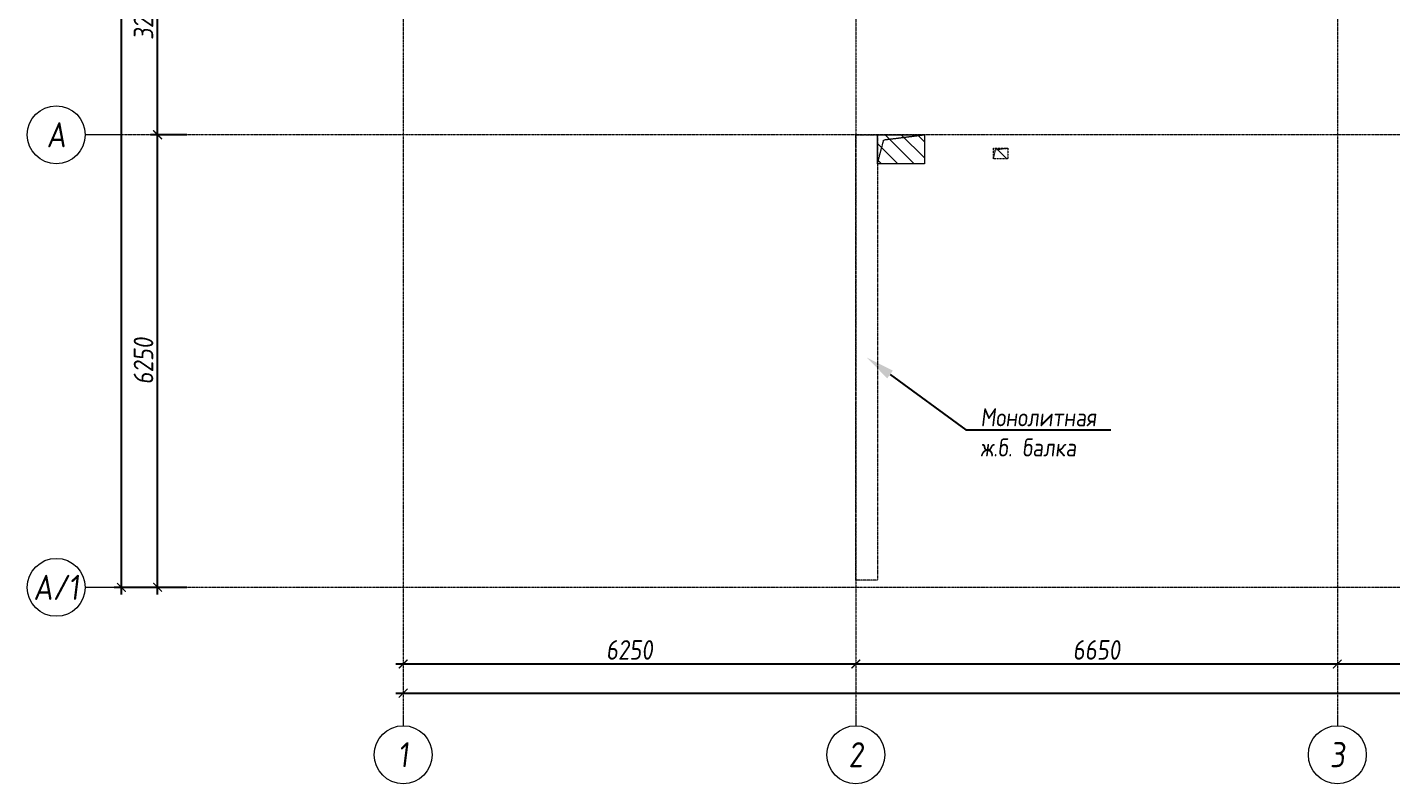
# Model space of a CAD drawing. Header units: millimetres. Extents: x -233751 to 529254, y -907864 to 285890.
# Drawn here: x -82057 to -63215, y 52494 to 62939 of the extents above; entities that cross this region are included whole.
import ezdxf
from ezdxf import colors
from ezdxf.entities.mleader import LeaderData, LeaderLine
from ezdxf.enums import TextEntityAlignment as Align
from ezdxf.math import Vec2, Vec3

# ---------------------------------------------------------------- set-up
doc = ezdxf.new("R2010")
doc.units = ezdxf.units.MM
doc.linetypes.add('ADSK_Штриховая_ш2 п1', pattern=[3, 2, -1])
doc.linetypes.add('осевая', pattern=[2, 1.25, -0.25, 0.25, -0.25])
doc.layers.get('0').update_dxf_attribs({"lineweight": 30})
doc.layers.get('Defpoints').update_dxf_attribs({"lineweight": 0})
for name, color, linetype, lineweight in [('КР_БалкиЖБ', 7, 'ADSK_Штриховая_ш2 п1', 5), ('КР_Оси', 7, 'Continuous', 5), ('КР_Сущ отверстия', 6, 'Continuous', 15), ('КР_Тонкая', 250, 'Continuous', 0)]:
    doc.layers.add(name, color=color, linetype=linetype, lineweight=lineweight)
doc.styles.add('ISOCPEUR', font='isocpeur.ttf', dxfattribs={"width": 0.85, "oblique": 7})
doc.dimstyles.new('R_100', dxfattribs={"dimtxt": 270, "dimasz": 120, "dimexe": 100, "dimexo": 100, "dimgap": 60, "dimtad": 1, "dimdec": 0, "dimrnd": 5, "dimzin": 0, "dimdsep": 46, "dimtxsty": 'ISOCPEUR', "dimblk": 'ARCHTICK', "dimcen": 0, "dimdle": 100, "dimclrd": 256, "dimclre": 256, "dimclrt": 256, "dimadec": 0, "dimazin": 0, "dimtfac": 2, "dimtdec": 0, "dimtmove": 0, "dimatfit": 3, "dimfxl": 1, "dimtvp": 3, "dimtfill": 1, "dimtolj": 1, "dimtzin": 0, "dimarcsym": 0})

# ---------------------------------------------------------------- blocks, each defined once
blk = doc.blocks.new('*U2057')
at = {"color": 0, "linetype": 'Continuous', "lineweight": -2}
blk.add_line((-74924, 0), (-75424, 0), dxfattribs=at)
at = {"color": 0, "linetype": 'ByBlock', "lineweight": -2, "ltscale": 10}
blk.add_line((0, 0), (-74924, 0), dxfattribs=at)
at = {"color": 0, "linetype": 'Continuous', "lineweight": -2}
blk.add_circle((-75824, 0), 400, dxfattribs=at)
at = {"color": 0, "linetype": 'Continuous', "lineweight": -2, "style": 'ISOCPEUR', "oblique": 7, "width": 0.856383}
blk.add_text('А', height=347, dxfattribs=at).set_placement((-75824, 0), align=Align.MIDDLE_CENTER)
blk = doc.blocks.new('*U2067')
at = {"color": 0, "linetype": 'Continuous', "lineweight": -2}
blk.add_line((-74924, 0), (-75424, 0), dxfattribs=at)
at = {"color": 0, "linetype": 'ByBlock', "lineweight": -2, "ltscale": 10}
blk.add_line((0, 0), (-74924, 0), dxfattribs=at)
at = {"color": 0, "linetype": 'Continuous', "lineweight": -2}
blk.add_circle((-75824, 0), 400, dxfattribs=at)
at = {"color": 0, "linetype": 'Continuous', "lineweight": -2, "style": 'ISOCPEUR', "oblique": 7, "width": 0.856383}
blk.add_text('А/1', height=347.4, dxfattribs=at).set_placement((-75824, 0), align=Align.MIDDLE_CENTER)
blk = doc.blocks.new('*U2068')
at = {"color": 0, "linetype": 'ByBlock', "lineweight": -2, "ltscale": 10}
blk.add_line((0, 0), (0, -34307), dxfattribs=at)
at = {"color": 0, "linetype": 'Continuous', "lineweight": -2}
blk.add_line((0, -34307), (0, -34407), dxfattribs=at)
blk.add_circle((0, -34807), 400, dxfattribs=at)
at = {"color": 0, "linetype": 'Continuous', "lineweight": -2, "style": 'ISOCPEUR', "oblique": 7, "width": 0.856383}
blk.add_text('1', height=347, dxfattribs=at).set_placement((0, -34807), align=Align.MIDDLE_CENTER)
blk = doc.blocks.new('*U2069')
at = {"color": 0, "linetype": 'ByBlock', "lineweight": -2, "ltscale": 10}
blk.add_line((0, 0), (0, -34307), dxfattribs=at)
at = {"color": 0, "linetype": 'Continuous', "lineweight": -2}
blk.add_line((0, -34307), (0, -34407), dxfattribs=at)
blk.add_circle((0, -34807), 400, dxfattribs=at)
at = {"color": 0, "linetype": 'Continuous', "lineweight": -2, "style": 'ISOCPEUR', "oblique": 7, "width": 0.856383}
blk.add_text('2', height=347, dxfattribs=at).set_placement((0, -34807), align=Align.MIDDLE_CENTER)
blk = doc.blocks.new('*U2070')
at = {"color": 0, "linetype": 'ByBlock', "lineweight": -2, "ltscale": 10}
blk.add_line((0, 0), (0, -34307), dxfattribs=at)
at = {"color": 0, "linetype": 'Continuous', "lineweight": -2}
blk.add_line((0, -34307), (0, -34407), dxfattribs=at)
blk.add_circle((0, -34807), 400, dxfattribs=at)
at = {"color": 0, "linetype": 'Continuous', "lineweight": -2, "style": 'ISOCPEUR', "oblique": 7, "width": 0.856383}
blk.add_text('3', height=347, dxfattribs=at).set_placement((0, -34807), align=Align.MIDDLE_CENTER)
blk = doc.blocks.new('_ArchTick')
at = {"color": 0, "linetype": 'ByBlock', "const_width": 0.15}
blk.add_lwpolyline([(-0.5, -0.5), (0.5, 0.5)], dxfattribs=at)
blk = doc.blocks.new('*D728')
at = {"layer": 'Defpoints', "color": 0, "transparency": 16777216}
for p in [(-80257, 61456), (-79754, 61456), (-79754, 55206)]:
    blk.add_point(p, dxfattribs=at)
at = {"layer": 'КР_Оси', "lineweight": -2, "transparency": 16777216}
for p, q in [((-79854, 61456), (-80357, 61456)), ((-80257, 55106), (-80257, 61556)), ((-79854, 55206), (-80357, 55206))]:
    blk.add_line(p, q, dxfattribs=at)
at = {"layer": 'КР_Оси', "lineweight": -2, "transparency": 16777216, "xscale": 120, "yscale": 120, "zscale": 120}
for p, rotation in [((-80257, 61456), 90), ((-80257, 55206), 270)]:
    blk.add_blockref('_ArchTick', p, dxfattribs=dict(at, rotation=rotation))
at = {"layer": 'КР_Оси', "transparency": 16777216, "insert": (-80452, 58331), "char_height": 270, "attachment_point": 5, "rotation": 90, "style": 'ISOCPEUR', "bg_fill": 3, "box_fill_scale": 1.1, "bg_fill_color": 256, "bg_fill_true_color": 13158600, "bg_fill_transparency": 0}
blk.add_mtext('\\A1;6250', dxfattribs=at)
blk = doc.blocks.new('*D729')
at = {"layer": 'Defpoints', "color": 0, "transparency": 16777216}
for p in [(-80757, 94601), (-79804, 94601), (-79754, 55206)]:
    blk.add_point(p, dxfattribs=at)
at = {"layer": 'КР_Оси', "lineweight": -2, "transparency": 16777216}
for p, q in [((-79904, 94601), (-80857, 94601)), ((-80757, 55106), (-80757, 94701)), ((-79854, 55206), (-80857, 55206))]:
    blk.add_line(p, q, dxfattribs=at)
at = {"layer": 'КР_Оси', "lineweight": -2, "transparency": 16777216, "xscale": 120, "yscale": 120, "zscale": 120}
for p, rotation in [((-80757, 94601), 90), ((-80757, 55206), 270)]:
    blk.add_blockref('_ArchTick', p, dxfattribs=dict(at, rotation=rotation))
at = {"layer": 'КР_Оси', "transparency": 16777216, "insert": (-80952, 73288), "char_height": 270, "attachment_point": 5, "rotation": 90, "style": 'ISOCPEUR', "bg_fill": 3, "box_fill_scale": 1.1, "bg_fill_color": 256, "bg_fill_true_color": 13158600, "bg_fill_transparency": 0}
blk.add_mtext('\\A1;39395', dxfattribs=at)
blk = doc.blocks.new('*D730')
at = {"layer": 'Defpoints', "color": 0, "transparency": 16777216}
for p in [(-80257, 64716), (-80157, 64716), (-79754, 61456)]:
    blk.add_point(p, dxfattribs=at)
at = {"layer": 'КР_Оси', "lineweight": -2, "transparency": 16777216}
for p, q in [((-80257, 61356), (-80257, 64816)), ((-80257, 64716), (-80357, 64716)), ((-79854, 61456), (-80357, 61456))]:
    blk.add_line(p, q, dxfattribs=at)
at = {"layer": 'КР_Оси', "lineweight": -2, "transparency": 16777216, "xscale": 120, "yscale": 120, "zscale": 120}
for p, rotation in [((-80257, 64716), 90), ((-80257, 61456), 270)]:
    blk.add_blockref('_ArchTick', p, dxfattribs=dict(at, rotation=rotation))
at = {"layer": 'КР_Оси', "transparency": 16777216, "insert": (-80452, 63086), "char_height": 270, "attachment_point": 5, "rotation": 90, "style": 'ISOCPEUR', "bg_fill": 3, "box_fill_scale": 1.1, "bg_fill_color": 256, "bg_fill_true_color": 13158600, "bg_fill_transparency": 0}
blk.add_mtext('\\A1;3260', dxfattribs=at)
blk = doc.blocks.new('*D739')
at = {"layer": 'Defpoints', "color": 0, "transparency": 16777216}
for p in [(-76866, 53745), (-8451, 53745), (-8451, 53745)]:
    blk.add_point(p, dxfattribs=at)
at = {"layer": 'КР_Оси', "lineweight": -2, "transparency": 16777216}
blk.add_line((-76966, 53745), (-8351, 53745), dxfattribs=at)
at = {"layer": 'КР_Оси', "lineweight": -2, "transparency": 16777216, "xscale": 120, "yscale": 120, "zscale": 120, "rotation": 180}
blk.add_blockref('_ArchTick', (-76866, 53745), dxfattribs=at)
at = {"layer": 'КР_Оси', "lineweight": -2, "transparency": 16777216, "xscale": 120, "yscale": 120, "zscale": 120}
blk.add_blockref('_ArchTick', (-8451, 53745), dxfattribs=at)
at = {"layer": 'КР_Оси', "transparency": 16777216, "insert": (-40964, 53940), "char_height": 270, "attachment_point": 5, "style": 'ISOCPEUR', "bg_fill": 3, "box_fill_scale": 1.1, "bg_fill_color": 256, "bg_fill_true_color": 13158600, "bg_fill_transparency": 0}
blk.add_mtext('\\A1;68415', dxfattribs=at)
blk = doc.blocks.new('*D749')
at = {"layer": 'Defpoints', "color": 0, "transparency": 16777216}
for p in [(-63966, 54147), (-63966, 54147), (-59701, 54147)]:
    blk.add_point(p, dxfattribs=at)
at = {"layer": 'КР_Оси', "lineweight": -2, "transparency": 16777216}
blk.add_line((-59601, 54147), (-64066, 54147), dxfattribs=at)
at = {"layer": 'КР_Оси', "lineweight": -2, "transparency": 16777216, "xscale": 120, "yscale": 120, "zscale": 120, "rotation": 180}
blk.add_blockref('_ArchTick', (-63966, 54147), dxfattribs=at)
at = {"layer": 'КР_Оси', "lineweight": -2, "transparency": 16777216, "xscale": 120, "yscale": 120, "zscale": 120}
blk.add_blockref('_ArchTick', (-59701, 54147), dxfattribs=at)
at = {"layer": 'КР_Оси', "transparency": 16777216, "insert": (-61833, 54342), "char_height": 270, "attachment_point": 5, "style": 'ISOCPEUR', "bg_fill": 3, "box_fill_scale": 1.1, "bg_fill_color": 256, "bg_fill_true_color": 13158600, "bg_fill_transparency": 0}
blk.add_mtext('\\A1;4265', dxfattribs=at)
blk = doc.blocks.new('*D750')
at = {"layer": 'Defpoints', "color": 0, "transparency": 16777216}
for p in [(-70616, 54147), (-70616, 54147), (-63966, 54147)]:
    blk.add_point(p, dxfattribs=at)
at = {"layer": 'КР_Оси', "lineweight": -2, "transparency": 16777216}
blk.add_line((-63866, 54147), (-70716, 54147), dxfattribs=at)
at = {"layer": 'КР_Оси', "lineweight": -2, "transparency": 16777216, "xscale": 120, "yscale": 120, "zscale": 120, "rotation": 180}
blk.add_blockref('_ArchTick', (-70616, 54147), dxfattribs=at)
at = {"layer": 'КР_Оси', "lineweight": -2, "transparency": 16777216, "xscale": 120, "yscale": 120, "zscale": 120}
blk.add_blockref('_ArchTick', (-63966, 54147), dxfattribs=at)
at = {"layer": 'КР_Оси', "transparency": 16777216, "insert": (-67291, 54342), "char_height": 270, "attachment_point": 5, "style": 'ISOCPEUR', "bg_fill": 3, "box_fill_scale": 1.1, "bg_fill_color": 256, "bg_fill_true_color": 13158600, "bg_fill_transparency": 0}
blk.add_mtext('\\A1;6650', dxfattribs=at)
blk = doc.blocks.new('*D751')
at = {"layer": 'Defpoints', "color": 0, "transparency": 16777216}
for p in [(-76866, 54147), (-76866, 54147), (-70616, 54147)]:
    blk.add_point(p, dxfattribs=at)
at = {"layer": 'КР_Оси', "lineweight": -2, "transparency": 16777216}
blk.add_line((-70516, 54147), (-76966, 54147), dxfattribs=at)
at = {"layer": 'КР_Оси', "lineweight": -2, "transparency": 16777216, "xscale": 120, "yscale": 120, "zscale": 120, "rotation": 180}
blk.add_blockref('_ArchTick', (-76866, 54147), dxfattribs=at)
at = {"layer": 'КР_Оси', "lineweight": -2, "transparency": 16777216, "xscale": 120, "yscale": 120, "zscale": 120}
blk.add_blockref('_ArchTick', (-70616, 54147), dxfattribs=at)
at = {"layer": 'КР_Оси', "transparency": 16777216, "insert": (-73741, 54342), "char_height": 270, "attachment_point": 5, "style": 'ISOCPEUR', "bg_fill": 3, "box_fill_scale": 1.1, "bg_fill_color": 256, "bg_fill_true_color": 13158600, "bg_fill_transparency": 0}
blk.add_mtext('\\A1;6250', dxfattribs=at)

msp = doc.modelspace()

# ---------------------------------------------------------------- hatches: boundary and pattern name
at = {"layer": 'КР_Сущ отверстия'}
h = msp.add_hatch(dxfattribs=at)
h.set_pattern_fill('ANSI31', scale=50, angle=90)
h.paths.add_polyline_path([(-69665.7, 61455.7), (-70315.7, 61455.7), (-70315.7, 61055.7), (-69665.7, 61055.7)])
h = msp.add_hatch(dxfattribs=at)
h.set_pattern_fill('ANSI31', scale=50, angle=90)
h.paths.add_polyline_path([(-68515.7, 61270.7), (-68715.7, 61270.7), (-68715.7, 61120.7), (-68515.7, 61120.7)])

# ---------------------------------------------------------------- linework, layer by layer
at = {"layer": 'КР_БалкиЖБ', "ltscale": 2}
msp.add_lwpolyline([(-70615.7, 55305.7), (-70615.7, 61455.7), (-70315.7, 61455.7), (-70315.7, 55305.7)], close=True, dxfattribs=at)
at = {"layer": 'КР_Сущ отверстия', "linetype": 'ADSK_Штриховая_ш2 п1'}
msp.add_lwpolyline([(-70315.7, 61455.7), (-69665.7, 61455.7), (-69665.7, 61055.7), (-70315.7, 61055.7)], close=True, dxfattribs=at)
msp.add_lwpolyline([(-70315.7, 61055.7), (-70229.3, 61385.2), (-69665.7, 61455.7)], dxfattribs=at)
at = {"layer": 'КР_Сущ отверстия', "linetype": 'ADSK_Штриховая_ш2 п1', "ltscale": 0.3}
msp.add_lwpolyline([(-68715.7, 61270.7), (-68515.7, 61270.7), (-68515.7, 61120.7), (-68715.7, 61120.7)], close=True, dxfattribs=at)
msp.add_lwpolyline([(-68715.7, 61120.7), (-68686.4, 61250.6), (-68515.7, 61270.7)], dxfattribs=at)

# ---------------------------------------------------------------- block references
at = {"layer": 'КР_Оси', "linetype": 'осевая'}
for name, p in [('*U2068', (-76865.7, 87701.9)), ('*U2069', (-70615.7, 87701.9)), ('*U2070', (-63965.7, 87701.9)), ('*U2057', (-5832.3, 61455.7)), ('*U2067', (-5832.3, 55205.7))]:
    msp.add_blockref(name, p, dxfattribs=at)

# ---------------------------------------------------------------- leaders
at = {"layer": 'КР_Тонкая', "lineweight": 5}
ml = msp.add_multileader_mtext('Standard', dxfattribs=at)
ml.set_content('Монолитная\\Pж.б. балка', color=256, style='ISOCPEUR')
ml.set_leader_properties()
ml.build(insert=Vec2(0, 0))
ml.multileader.update_dxf_attribs({"has_dogleg": 0, "text_left_attachment_type": 6, "text_right_attachment_type": 6, "arrow_head_size": 400, "scale": 100})
ctx = ml.context
ctx.base_point, ctx.scale, ctx.char_height, ctx.arrow_head_size, ctx.landing_gap_size, ctx.plane_origin = Vec3(-69094.3, 57379.4), 100, 250, 400, 200, Vec3(-70465.7, 58380.7)
ctx.left_attachment, ctx.right_attachment = 6, 6
notes = []
notes.append((ctx, [(0, (1, 1, 0), (-69894.3, 57379.4), (1, 0), 800, [(0, [(-70465.7, 58380.7)], 0, [])])]))
ctx.mtext.insert, ctx.mtext.flow_direction = Vec3(-68894.3, 57679.4), 5
for ctx, leaders in notes:
    for number, flags, end, landing, length, lines in leaders:
        leader = LeaderData()
        leader.index, (leader.has_last_leader_line, leader.has_dogleg_vector, leader.attachment_direction) = number, flags
        leader.last_leader_point, leader.dogleg_vector, leader.dogleg_length = Vec3(end), Vec3(landing), length
        for number, points, colour, breaks in lines:
            line = LeaderLine()
            line.index, line.vertices, line.color, line.breaks = number, Vec3.list(points), colors.encode_raw_color(colour), breaks
            leader.lines.append(line)
        ctx.leaders.append(leader)

# ---------------------------------------------------------------- next in the draw order: dimensions: what is measured, and where the dimension line sits
at = {"layer": 'КР_Оси'}
dim = msp.add_linear_dim(base=(-80256.5, 61455.7), p1=(-79754, 55205.7), p2=(-79754, 61455.7), angle=90, dimstyle='R_100', override={"dimpost": '\\X'}, dxfattribs=at)
dim.commit()
dim.dimension.update_dxf_attribs({"geometry": '*D728', "text_midpoint": (-80451.5, 58330.7)})
dim = msp.add_linear_dim(base=(-8450.7, 53745), p1=(-76865.7, 53745), p2=(-8450.7, 53745), dimstyle='R_100', override={"dimpost": '\\X'}, dxfattribs=at)
dim.commit()
dim.dimension.update_dxf_attribs({"geometry": '*D739', "text_midpoint": (-40964.4, 53745), "dimtype": 160})

# ---------------------------------------------------------------- next in the draw order: dimensions: what is measured, and where the dimension line sits
dim = msp.add_linear_dim(base=(-80756.5, 94600.7), p1=(-79754, 55205.7), p2=(-79804, 94600.7), angle=90, dimstyle='R_100', override={"dimpost": '\\X'}, dxfattribs=at)
dim.commit()
dim.dimension.update_dxf_attribs({"geometry": '*D729', "text_midpoint": (-80756.5, 73287.6), "dimtype": 160})
dim = msp.add_linear_dim(base=(-63965.7, 54147.1), p1=(-59700.7, 54147.1), p2=(-63965.7, 54147.1), dimstyle='R_100', override={"dimpost": '\\X', "dimtmove": 1}, dxfattribs=at)
dim.commit()
dim.dimension.update_dxf_attribs({"geometry": '*D749', "text_midpoint": (-61833.2, 54342.1)})

# ---------------------------------------------------------------- next in the draw order: dimensions: what is measured, and where the dimension line sits
dim = msp.add_linear_dim(base=(-80256.5, 64715.7), p1=(-79754, 61455.7), p2=(-80156.5, 64715.7), angle=90, dimstyle='R_100', override={"dimpost": '\\X'}, dxfattribs=at)
dim.commit()
dim.dimension.update_dxf_attribs({"geometry": '*D730', "text_midpoint": (-80451.5, 63085.7)})
dim = msp.add_linear_dim(base=(-70615.7, 54147.1), p1=(-63965.7, 54147.1), p2=(-70615.7, 54147.1), dimstyle='R_100', override={"dimpost": '\\X', "dimtmove": 1}, dxfattribs=at)
dim.commit()
dim.dimension.update_dxf_attribs({"geometry": '*D750', "text_midpoint": (-67290.7, 54342.1)})

# ---------------------------------------------------------------- next in the draw order: dimensions: what is measured, and where the dimension line sits
dim = msp.add_linear_dim(base=(-76865.7, 54147.1), p1=(-70615.7, 54147.1), p2=(-76865.7, 54147.1), dimstyle='R_100', override={"dimpost": '\\X', "dimtmove": 1}, dxfattribs=at)
dim.commit()
dim.dimension.update_dxf_attribs({"geometry": '*D751', "text_midpoint": (-73740.7, 54342.1)})

doc.saveas('drawing.dxf')
